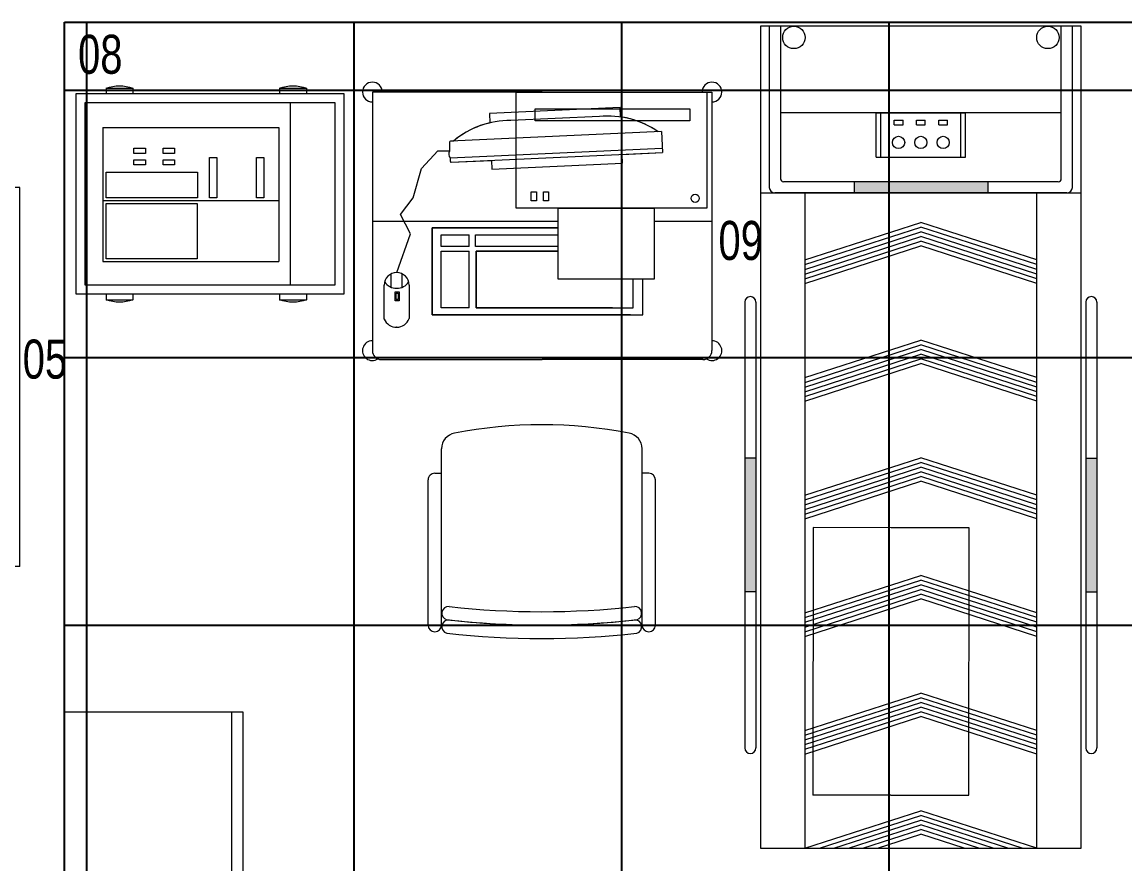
# Model space of a CAD drawing. Header units: inches. Extents: x -246178 to 57169, y -29325 to 19878.
# Drawn here: x 23854 to 26329, y -8336 to -6447 of the extents above; entities that cross this region are included whole.
import ezdxf

# ---------------------------------------------------------------- set-up
doc = ezdxf.new("R2010")
doc.units = ezdxf.units.IN
doc.header["$LTSCALE"] = 25
doc.header["$MEASUREMENT"] = 0
for name, pattern in [('00-Ground Floor$0$DASHED', [0.75, 0.5, -0.25]), ('00-Ground Floor$0$HIDDEN2', [0.1875, 0.125, -0.0625]), ('DASHDOT', [25.4, 12.7, -6.35, 0, -6.35])]:
    doc.linetypes.add(name, pattern=pattern)
doc.layers.get('0').update_dxf_attribs({"color": 8})
for name, color, linetype, lineweight in [('00-Ground Floor$0$72_EGR_EQP_TAG', 142, 'Continuous', 5), ('00-Ground Floor$0$LOADING', 253, 'Continuous', 5), ('00-Ground Floor$0$Walls', 251, 'Continuous', 5), ('E-LITE-CLNG-CNDT', 6, 'DASHDOT', 35)]:
    doc.layers.add(name, color=color, linetype=linetype, lineweight=lineweight)
doc.layers.add('00-Ground Floor$0$False Ceiling', color=251, linetype='Continuous')
doc.styles.add('00-Ground Floor$0$X3G_ENTITY_257CFD', font='swisscl.ttf', dxfattribs={"height": 200})

# ---------------------------------------------------------------- blocks, each defined once
blk = doc.blocks.new('00-Ground Floor$0$ME19011A-P')
for p, q in [((-0.425, 0), (0.425, 0)), ((-0.425, 0), (-0.425, -0.015)), ((0.425, 0), (0.425, -0.015)), ((-0.425, -0.015), (0.425, -0.015)), ((-0.3675, -0.0198), (-0.2325, -0.0198)), ((-0.3675, -0.0198), (-0.3675, -0.0399)), ((-0.36, -0.015), (-0.36, -0.0198)), ((-0.24, -0.015), (-0.24, -0.0198)), ((-0.2325, -0.0198), (-0.2325, -0.0399)), ((-0.15, -0.015), (-0.15, -0.04)), ((0, -0.015), (0, -0.04)), ((0.1, -0.015), (0.1, -0.045)), ((0.2, -0.045), (0.2, -0.015)), ((0.2818, -0.015), (0.2484, -0.015)), ((0.2484, -0.0243), (0.2484, -0.015)), ((0.2818, -0.0243), (0.2484, -0.0243)), ((0.2818, -0.0243), (0.2818, -0.015)), ((0.3211, -0.015), (0.2877, -0.015)), ((0.2877, -0.015), (0.2877, -0.0531)), ((0.3211, -0.0243), (0.2877, -0.0243)), ((0.3211, -0.0531), (0.3211, -0.015)), ((0.3623, -0.015), (0.3289, -0.015)), ((0.3289, -0.015), (0.3289, -0.0531)), ((0.3623, -0.0243), (0.3289, -0.0243)), ((0.3623, -0.0531), (0.3623, -0.015)), ((0.3682, -0.0243), (0.3682, -0.015)), ((0.3682, -0.015), (0.4016, -0.015)), ((0.3682, -0.0243), (0.4016, -0.0243)), ((0.4016, -0.0243), (0.4016, -0.015)), ((-0.3675, -0.0399), (-0.2325, -0.0399)), ((-0.15, -0.025), (0, -0.025)), ((-0.15, -0.04), (-0.1187, -0.04)), ((-0.0887, -0.04), (-0.0637, -0.04)), ((-0.0606, -0.0371), (-0.0787, -0.0432)), ((-0.0787, -0.0432), (-0.077, -0.0497)), ((-0.0582, -0.046), (-0.077, -0.0497)), ((-0.0402, -0.0312), (-0.0496, -0.0337)), ((-0.047, -0.0434), (-0.0376, -0.0409)), ((-0.0376, -0.0409), (-0.0402, -0.0312)), ((-0.0379, -0.04), (0, -0.04)), ((0.1, -0.035), (0.2, -0.035)), ((0.1, -0.045), (0.2, -0.045)), ((0.2877, -0.0531), (0.3211, -0.0531)), ((0.3289, -0.0531), (0.3623, -0.0531))]:
    blk.add_line(p, q)
at = {"color": 8, "const_width": 0.000601}
for points in [[(0.3044, -0.0531, -0.184574), (0.2977, -0.0636, -1.44364), (0.2961, -0.0581, -0.837915), (0.2969, -0.0664, -0.30536), (0.2839, -0.062, -1.584726), (0.2894, -0.0609, -0.253153), (0.2827, -0.0684, -0.874198), (0.2775, -0.0585, -0.915253), (0.2791, -0.0658, -0.223821), (0.2683, -0.0644, -1.703343), (0.272, -0.0597, -0.588962), (0.2621, -0.068, -0.717795), (0.2625, -0.0581, -0.983104), (0.2645, -0.0644, -0.326362), (0.2534, -0.0609, -0.758716), (0.2609, -0.0514, -0.906186), (0.2593, -0.0565, -0.189488), (0.2526, -0.0522, -0.7948), (0.2613, -0.0423, -1.223996), (0.2574, -0.047, -0.072149), (0.2534, -0.0403, -0.645886), (0.2609, -0.0324, -1.366917), (0.2574, -0.0371, -0.078415), (0.2542, -0.0308, -0.723006), (0.2613, -0.0256, -1.105484), (0.2582, -0.0292, -0.221197), (0.2566, -0.0243, -0.221197)], [(0.3456, -0.0531, 0.184574), (0.3523, -0.0636, 1.44364), (0.3539, -0.0581, 0.837915), (0.3531, -0.0664, 0.30536), (0.3661, -0.062, 1.584726), (0.3606, -0.0609, 0.253153), (0.3673, -0.0684, 0.874198), (0.3725, -0.0585, 0.915253), (0.3709, -0.0658, 0.223821), (0.3817, -0.0644, 1.703343), (0.378, -0.0597, 0.588962), (0.3879, -0.068, 0.717795), (0.3875, -0.0581, 0.983104), (0.3855, -0.0644, 0.326362), (0.3966, -0.0609, 0.758716), (0.3891, -0.0514, 0.906186), (0.3907, -0.0565, 0.189488), (0.3974, -0.0522, 0.7948), (0.3887, -0.0423, 1.223996), (0.3926, -0.047, 0.072149), (0.3966, -0.0403, 0.645886), (0.3891, -0.0324, 1.366917), (0.3926, -0.0371, 0.078415), (0.3958, -0.0308, 0.723006), (0.3887, -0.0256, 1.105484), (0.3918, -0.0292, 0.221197), (0.3934, -0.0243, 0.221197)]]:
    blk.add_lwpolyline(points, format="xyb", dxfattribs=at)
blk.add_lwpolyline([(-0.1187, -0.0482), (-0.0887, -0.0482), (-0.0887, -0.0382), (-0.1187, -0.0382)], close=True)
blk.add_circle((-0.0537, -0.04), 0.0075)
for centre, radius, start, end in [((-0.1037, -0.04), 0.01, 10.4593, 169.5407), ((-0.1037, -0.04), 0.0075, 14.0075, 165.9925), ((-0.0537, -0.04), 0.01, 45, 180)]:
    blk.add_arc(centre, radius, start, end)
blk = doc.blocks.new('00-Ground Floor$0$M.44.57.64')
at = {"layer": '00-Ground Floor$0$LOADING', "xscale": 1000.000000000002, "yscale": 1000.000000000002, "zscale": 1000.000000000002, "rotation": 225.9999036123427}
blk.add_blockref('00-Ground Floor$0$ME19011A-P', (-80806.9, 16720.7), dxfattribs=at)
blk = doc.blocks.new('00-Ground Floor$0$Attendant Chair')
at = {"layer": '00-Ground Floor$0$LOADING', "extrusion": (-1.21708e-09, -2.24007e-05, 1)}
for p, q in [((2658.05, -1164.23, 0), (2658.05, -1164.23, 0)), ((2608.55, -1165.73, 0), (2608.55, -1198.28, 0)), ((2611.55, -1165.73, 0), (2611.55, -1205.3, 0)), ((2656.55, -1165.73, 0), (2656.55, -1205.3, 0)), ((2659.55, -1165.73, 0), (2659.55, -1198.28, 0)), ((2610.05, -1199.78, 0), (2611.55, -1199.78, 0)), ((2658.05, -1199.78, 0), (2656.55, -1199.78, 0))]:
    blk.add_line(p, q, dxfattribs=at)
for centre, radius, start, end in [((2634.05, -1351.28, 0.03), 188.55, 83.5119, 96.4882), ((2610.05, -1165.73, 0.03), 1.5, 90, 180), ((2610.05, -1165.73, 0.03), 1.5, 0, 90), ((2613.12, -1165.39, 0.03), 1.5, 104.3864, 275.5209), ((2634.05, -1354.28, 0.03), 188.55, 83.5119, 96.4882), ((2634.05, -1353.22, 0.03), 187.49, 83.6341, 96.3659), ((2654.98, -1165.39, 0.03), 1.5, 264.4791, 75.6136), ((2658.05, -1165.73, 0.03), 1.5, 90, 180), ((2658.05, -1165.73, 0.03), 1.5, 0, 90), ((2613.12, -1168.39, 0.03), 1.5, 104.3864, 275.5209), ((2654.98, -1168.39, 0.03), 1.5, 264.4791, 75.6136), ((2634.05, -1356.22, 0.03), 187.49, 83.6341, 96.3659), ((2610.05, -1198.28, 0.03), 1.5, 180, 270), ((2658.05, -1198.28, 0.03), 1.5, 270, 0), ((2615.05, -1205.3, 0.03), 3.5, 180, 260.6557), ((2653.05, -1205.3, 0.03), 3.5, 279.3443, 0), ((2634.05, -1110.32, 0.03), 100.36, 258.7569, 281.2432)]:
    blk.add_arc(centre, radius, start, end, dxfattribs=at)
blk = doc.blocks.new('00-Ground Floor$0$HF11772-P')
at = {"layer": '00-Ground Floor$0$LOADING'}
for p, q in [((0.6, 0.35), (0, 0.35)), ((0, 0.175), (0, 0.35)), ((0.6, 0.175), (0.6, 0.35)), ((0, 0.175), (0, 0)), ((0.6, 0), (0.6, 0.175)), ((0, 0), (0.6, 0))]:
    blk.add_line(p, q, dxfattribs=at)
blk = doc.blocks.new('00-Ground Floor$0$tredmill')
at = {"layer": '00-Ground Floor$0$LOADING'}
blk.add_hatch(color=256, dxfattribs=at).paths.add_polyline_path([(-955299.7, -388235.7), (-955299.7, -388260.7), (-954999.7, -388260.7), (-954999.7, -388235.7)])
h = blk.add_hatch(color=256, dxfattribs=at)
h.paths.add_polyline_path([(-955519.7, -388855.7), (-955544.7, -388855.7), (-955544.7, -389155.7), (-955519.7, -389155.7)])
h.paths.add_polyline_path([(-954779.7, -388855.7), (-954779.7, -389155.7), (-954754.7, -389155.7), (-954754.7, -388855.7)])
for p, q in [((-954789.7, -387887), (-955509.7, -387887)), ((-955509.7, -387887), (-955509.7, -388021.3)), ((-955489.7, -387887), (-955489.7, -388021.3)), ((-955464.7, -387887), (-955464.7, -388021.3)), ((-954834.7, -388021.3), (-954834.7, -387887)), ((-954809.7, -388021.3), (-954809.7, -387887)), ((-954789.7, -388021.3), (-954789.7, -387887)), ((-955509.7, -388021.3), (-955509.7, -389730.7)), ((-955489.7, -388021.3), (-955489.7, -388248.2)), ((-955464.7, -388021.3), (-955464.7, -388229)), ((-954834.7, -388229), (-954834.7, -388021.3)), ((-954809.7, -388248.2), (-954809.7, -388021.3)), ((-954789.7, -389730.7), (-954789.7, -388021.3)), ((-955999.4, -388034.5), (-956380.3, -388034.5)), ((-956380.3, -388034.5), (-956380.3, -388614.5)), ((-955999.4, -388034.5), (-955618.5, -388034.5)), ((-955618.5, -388034.5), (-955618.5, -388614.5)), ((-955824.6, -388069.3), (-956117.7, -388082.6)), ((-955824.6, -388069.3), (-956117.7, -388082.6)), ((-955823.6, -388090.2), (-955824.6, -388069.3)), ((-955823.6, -388090.2), (-955824.6, -388069.3)), ((-956117.7, -388082.6), (-956116.8, -388103.5)), ((-956117.7, -388082.6), (-956116.8, -388103.4)), ((-955870.9, -388089.5), (-956069.8, -388098.5)), ((-954834.7, -388080.7), (-955464.7, -388080.7)), ((-955249.7, -388180.7), (-955249.7, -388080.7)), ((-955249.7, -388080.7), (-955049.7, -388080.7)), ((-955239.7, -388180.7), (-955239.7, -388080.7)), ((-955209.7, -388097.8), (-955189.7, -388097.8)), ((-955209.7, -388107.8), (-955209.7, -388097.8)), ((-955189.7, -388107.8), (-955189.7, -388097.8)), ((-955159.7, -388107.8), (-955159.7, -388097.8)), ((-955159.7, -388097.8), (-955139.7, -388097.8)), ((-955139.7, -388107.8), (-955139.7, -388097.8)), ((-955109.7, -388107.8), (-955109.7, -388097.8)), ((-955109.7, -388097.8), (-955089.7, -388097.8)), ((-955089.7, -388107.8), (-955089.7, -388097.8)), ((-955059.7, -388180.7), (-955059.7, -388080.7)), ((-955049.7, -388180.7), (-955049.7, -388080.7)), ((-955731.8, -388123), (-956205.2, -388144.7)), ((-955731.8, -388123), (-955729.7, -388170.3)), ((-955209.7, -388107.8), (-955189.7, -388107.8)), ((-955159.7, -388107.8), (-955139.7, -388107.8)), ((-955109.7, -388107.8), (-955089.7, -388107.8)), ((-956207.2, -388146.8), (-956207, -388167.2)), ((-956207.2, -388146.8), (-956207, -388167.2)), ((-956198, -388144.3), (-956205.2, -388144.7)), ((-956269.8, -388206.2), (-956233.5, -388166.4)), ((-956233.5, -388166.4), (-956207, -388166.1)), ((-956206, -388182.2), (-955730.1, -388160.3)), ((-956203.2, -388192), (-955729.5, -388170.3)), ((-955819.8, -388174.4), (-955729.5, -388170.3)), ((-955818.9, -388193.9), (-955819.8, -388174.4)), ((-955818.9, -388193.9), (-955819.8, -388174.4)), ((-956206, -388182.2), (-956205.4, -388190.1)), ((-956206, -388182.2), (-956205.4, -388190.1)), ((-956203.2, -388192), (-956113, -388187.9)), ((-956113, -388187.9), (-956112.1, -388207.2)), ((-956113, -388187.9), (-956112.1, -388207.2)), ((-956112.1, -388207.2), (-955818.9, -388193.9)), ((-956112.1, -388207.2), (-955818.9, -388193.9)), ((-955249.7, -388180.7), (-955049.7, -388180.7)), ((-956288.8, -388271.9), (-956269.8, -388206.2)), ((-954841.3, -388235.7), (-955458, -388235.7)), ((-955299.7, -388235.7), (-955299.7, -388260.7)), ((-954999.7, -388235.7), (-954999.7, -388260.7)), ((-956317.3, -388309), (-956288.8, -388271.9)), ((-955509.7, -388260.7), (-954789.7, -388260.7)), ((-954822.2, -388260.7), (-955477.2, -388260.7)), ((-955409.7, -388260.7), (-955409.7, -389730.7)), ((-954889.7, -389730.7), (-954889.7, -388260.7)), ((-956294.9, -388352.2), (-956317.3, -388309)), ((-955963.8, -388324.5), (-956380.3, -388324.5)), ((-956246.5, -388339.3), (-955963.8, -388339.3)), ((-956246.5, -388533.8), (-956246.5, -388339.3)), ((-955963.8, -388339.3), (-956246.5, -388339.3)), ((-956246.5, -388339.3), (-956246.5, -388533.8)), ((-955618.5, -388324.5), (-955747.8, -388324.5)), ((-955409.7, -388411.1), (-955149.7, -388327.1)), ((-955409.7, -388421.6), (-955149.7, -388337.6)), ((-955409.7, -388432.2), (-955149.7, -388348.1)), ((-954889.7, -388411.1), (-955149.7, -388327.1)), ((-954889.7, -388421.6), (-955149.7, -388337.6)), ((-954889.7, -388432.2), (-955149.7, -388348.1)), ((-956325.8, -388439.3), (-956294.9, -388352.2)), ((-956225.7, -388354.9), (-956163.3, -388354.9)), ((-956225.7, -388380.9), (-956225.7, -388354.9)), ((-956163.3, -388380.9), (-956163.3, -388354.9)), ((-955409.7, -388442.7), (-955149.7, -388358.6)), ((-955409.7, -388453.2), (-955149.7, -388369.1)), ((-954889.7, -388442.7), (-955149.7, -388358.6)), ((-954889.7, -388453.2), (-955149.7, -388369.1)), ((-956163.3, -388380.9), (-956225.7, -388380.9)), ((-956225.7, -388518.2), (-956225.7, -388391.3)), ((-956225.7, -388391.3), (-956163.3, -388391.3)), ((-956163.3, -388518.2), (-956163.3, -388391.3)), ((-955963.8, -388380.9), (-956148.7, -388380.9)), ((-956147.7, -388391.3), (-955963.8, -388391.3)), ((-956147.7, -388518.2), (-956147.7, -388391.3)), ((-955409.7, -388463.7), (-955149.7, -388379.6)), ((-954889.7, -388463.7), (-955149.7, -388379.6)), ((-956338.1, -388472.3), (-956338.1, -388442.2)), ((-956313.4, -388472.3), (-956313.4, -388442.2)), ((-956163.3, -388518.2), (-956225.7, -388518.2)), ((-955841.9, -388518.2), (-956147.7, -388518.2)), ((-955544.7, -388505.7), (-955544.7, -389505.7)), ((-955519.7, -388505.7), (-955519.7, -389505.7)), ((-954779.7, -388505.7), (-954779.7, -389505.7)), ((-954754.7, -388505.7), (-954754.7, -389505.7)), ((-955801.1, -388533.8), (-956246.5, -388533.8)), ((-956246.5, -388533.8), (-955801.1, -388533.8)), ((-955409.7, -388675), (-955149.7, -388591)), ((-954889.7, -388675), (-955149.7, -388591)), ((-955409.7, -388685.6), (-955149.7, -388601.5)), ((-955409.7, -388696.1), (-955149.7, -388612)), ((-954889.7, -388685.6), (-955149.7, -388601.5)), ((-954889.7, -388696.1), (-955149.7, -388612)), ((-956360.3, -388634.5), (-955999.4, -388634.5)), ((-955638.5, -388634.5), (-955999.4, -388634.5)), ((-955409.7, -388706.6), (-955149.7, -388622.5)), ((-955409.7, -388717.1), (-955149.7, -388633)), ((-955409.7, -388727.6), (-955149.7, -388643.5)), ((-954889.7, -388706.6), (-955149.7, -388622.5)), ((-954889.7, -388717.1), (-955149.7, -388633)), ((-954889.7, -388727.6), (-955149.7, -388643.5)), ((-955519.7, -388855.7), (-955544.7, -388855.7)), ((-955409.7, -388939), (-955149.7, -388854.9)), ((-955409.7, -388949.5), (-955149.7, -388865.4)), ((-954889.7, -388939), (-955149.7, -388854.9)), ((-954889.7, -388949.5), (-955149.7, -388865.4)), ((-954779.7, -388855.7), (-954754.7, -388855.7)), ((-955409.7, -388960), (-955149.7, -388875.9)), ((-955409.7, -388970.5), (-955149.7, -388886.4)), ((-954889.7, -388960), (-955149.7, -388875.9)), ((-954889.7, -388970.5), (-955149.7, -388886.4)), ((-955409.7, -388981), (-955149.7, -388896.9)), ((-955409.7, -388991.5), (-955149.7, -388907.4)), ((-954889.7, -388981), (-955149.7, -388896.9)), ((-954889.7, -388991.5), (-955149.7, -388907.4)), ((-955409.7, -389202.9), (-955149.7, -389118.8)), ((-955409.7, -389213.4), (-955149.7, -389129.3)), ((-955409.7, -389223.9), (-955149.7, -389139.8)), ((-954889.7, -389202.9), (-955149.7, -389118.8)), ((-954889.7, -389213.4), (-955149.7, -389129.3)), ((-954889.7, -389223.9), (-955149.7, -389139.8)), ((-955519.7, -389155.7), (-955544.7, -389155.7)), ((-955409.7, -389234.4), (-955149.7, -389150.3)), ((-955409.7, -389244.9), (-955149.7, -389160.8)), ((-954889.7, -389234.4), (-955149.7, -389150.3)), ((-954889.7, -389244.9), (-955149.7, -389160.8)), ((-954779.7, -389155.7), (-954754.7, -389155.7)), ((-955409.7, -389255.4), (-955149.7, -389171.3)), ((-954889.7, -389255.4), (-955149.7, -389171.3)), ((-955409.7, -389466.8), (-955149.7, -389382.7)), ((-954889.7, -389466.8), (-955149.7, -389382.7)), ((-955409.7, -389477.3), (-955149.7, -389393.2)), ((-955409.7, -389487.8), (-955149.7, -389403.7)), ((-954889.7, -389477.3), (-955149.7, -389393.2)), ((-954889.7, -389487.8), (-955149.7, -389403.7)), ((-955409.7, -389498.3), (-955149.7, -389414.2)), ((-955409.7, -389508.8), (-955149.7, -389424.7)), ((-955409.7, -389519.3), (-955149.7, -389435.2)), ((-954889.7, -389498.3), (-955149.7, -389414.2)), ((-954889.7, -389508.8), (-955149.7, -389424.7)), ((-954889.7, -389519.3), (-955149.7, -389435.2)), ((-955409.7, -389730.7), (-955149.7, -389646.6)), ((-955377.2, -389730.7), (-955149.7, -389657.1)), ((-954889.7, -389730.7), (-955149.7, -389646.6)), ((-954922.2, -389730.7), (-955149.7, -389657.1)), ((-955344.7, -389730.7), (-955149.7, -389667.6)), ((-955312.2, -389730.7), (-955149.7, -389678.1)), ((-954954.7, -389730.7), (-955149.7, -389667.6)), ((-954987.2, -389730.7), (-955149.7, -389678.1)), ((-955279.7, -389730.7), (-955149.7, -389688.6)), ((-955247.2, -389730.7), (-955149.7, -389699.2)), ((-955019.7, -389730.7), (-955149.7, -389688.6)), ((-955052.2, -389730.7), (-955149.7, -389699.2)), ((-955509.7, -389730.7), (-954789.7, -389730.7))]:
    blk.add_line(p, q, dxfattribs=at)
for points in [[(-955629.7, -388294.8), (-956058, -388294.8), (-956058, -388034.5), (-955629.7, -388034.5)], [(-955667.7, -388098.7), (-956015, -388098.7), (-956015, -388072.4), (-955667.7, -388072.4)], [(-956012.4, -388278.4), (-956023.9, -388278.4), (-956023.9, -388258.4), (-956012.4, -388258.4)], [(-955985.2, -388278.4), (-955996.6, -388278.4), (-955996.6, -388258.4), (-955985.2, -388258.4)], [(-955747.8, -388454), (-955963.8, -388454), (-955963.8, -388294.8), (-955747.8, -388294.8)], [(-956320.2, -388502.4), (-956329.3, -388502.4), (-956329.3, -388482.9), (-956320.2, -388482.9)], [(-956322.7, -388499.9), (-956326.8, -388499.9), (-956326.8, -388485.4), (-956322.7, -388485.4)]]:
    blk.add_lwpolyline(points, close=True, dxfattribs=at)
for points in [[(-955963.8, -388339.3), (-956246.5, -388339.3), (-956246.5, -388533.8), (-955773.3, -388533.8), (-955773.3, -388454)], [(-955963.8, -388380.9), (-956148.7, -388380.9), (-956148.7, -388354.9), (-955963.8, -388354.9)], [(-955963.8, -388391.3), (-956147.7, -388391.3), (-956147.7, -388518.5), (-955795.1, -388518.5), (-955795.1, -388454)], [(-956353.8, -388543.8), (-956353.8, -388467.3)], [(-956297.8, -388467.3), (-956297.8, -388542.4)], [(-956325.8, -388562.1), (-956326.3, -388562.1)]]:
    blk.add_lwpolyline(points, dxfattribs=at)
for centre, radius in [((-955434.6, -387912), 25), ((-954864.7, -387912), 25), ((-955199.7, -388147.4), 13.7), ((-955149.7, -388147.4), 13.7), ((-955099.7, -388147.4), 13.7), ((-955656, -388272.7), 9.18)]:
    blk.add_circle(centre, radius, dxfattribs=at)
for centre, radius, start, end in [((-956380.3, -388034.5), 22.2, 0, 270), ((-955618.5, -388034.5), 22.2, 270, 180), ((-956073.2, -388291.4), 192.9, 89.0011, 130.3267), ((-955850.1, -388281.3), 192.9, 54.9564, 96.199), ((-955850.1, -388281.3), 192.9, 54.9564, 82.1216), ((-956073.2, -388291.4), 192.9, 103.0799, 130.3268), ((-956205.1, -388146.7), 2.08, 92.6241, 180.6241), ((-956205.1, -388146.7), 2.08, 92.6241, 180.6241), ((-956195, -388173.9), 13.8, 150.5606, 216.8112), ((-956195, -388173.9), 13.8, 150.5606, 216.8112), ((-956203.3, -388189.9), 2.08, 184.6241, 272.6239), ((-956203.3, -388189.9), 2.08, 184.6241, 272.6239), ((-955477.2, -388248.2), 12.5, 180, 270), ((-955458, -388229), 6.68, 180, 270), ((-954841.3, -388229), 6.68, 270, 0), ((-954822.2, -388248.2), 12.5, 270, 0), ((-956325.8, -388467.3), 28, 0, 180), ((-956325.8, -388441.7), 33, 214.6644, 325.3356), ((-955532.2, -388505.7), 12.5, 0, 180), ((-954767.2, -388505.7), 12.5, 0, 180), ((-956326.1, -388531.9), 30.2, 203.3421, 339.5419), ((-956380.3, -388614.5), 22.2, 90, 303.6936), ((-955618.5, -388614.5), 22.2, 236.3067, 90), ((-956360.3, -388614.5), 20, 180, 270), ((-955638.5, -388614.5), 20, 270, 0), ((-955532.2, -389505.7), 12.5, 180, 0), ((-954767.2, -389505.7), 12.5, 180, 0)]:
    blk.add_arc(centre, radius, start, end, dxfattribs=at)
at = {"layer": '00-Ground Floor$0$LOADING', "xscale": 10, "yscale": 10, "zscale": 10, "rotation": 180}
blk.add_blockref('00-Ground Floor$0$Attendant Chair', (-929659.7, -400887.4), dxfattribs=at)
at = {"layer": '00-Ground Floor$0$LOADING', "extrusion": (-3.71389e-28, -3.9656e-29, -1), "xscale": -999.9999999999989, "yscale": 999.9999999999989, "zscale": -999.9999999999989, "rotation": 270.0555933617624}
blk.add_blockref('00-Ground Floor$0$HF11772-P', (955041.7, -389611.8, 0), dxfattribs=at)
blk = doc.blocks.new('00-Ground Floor$0$GF21027-P')
at = {"layer": '00-Ground Floor$0$LOADING'}
for p, q in [((0.4, 0.4), (-0.4, 0.4)), ((-0.4, 0.4), (-0.4, 0)), ((0.4, 0), (0.4, 0.4)), ((-0.4, 0.025), (0.4, 0.025)), ((-0.4, 0), (0.4, 0))]:
    blk.add_line(p, q, dxfattribs=at)
blk = doc.blocks.new('00-Ground Floor$0$HF10647-P')
for p, q in [((0.6, 0.45), (0, 0.45)), ((0, 0.45), (0, 0)), ((0.0669, 0.45), (0.0669, 0.4629)), ((0.0669, 0.4629), (0.1269, 0.4629)), ((0.1269, 0.45), (0.1269, 0.4629)), ((0.4562, 0.45), (0.4562, 0.4629)), ((0.4562, 0.4629), (0.5162, 0.4629)), ((0.5162, 0.45), (0.5162, 0.4629)), ((0.6, 0), (0.6, 0.45)), ((0.02, 0.43), (0.02, 0.02)), ((0.58, 0.43), (0.02, 0.43)), ((0.58, 0.02), (0.58, 0.43)), ((0, 0), (0.6, 0)), ((0.02, 0.02), (0.58, 0.02)), ((0.0669, -0.0124), (0.0669, 0)), ((0.1269, -0.0124), (0.1269, 0)), ((0.4562, -0.0124), (0.4562, 0)), ((0.5162, -0.0124), (0.5162, 0)), ((0.0669, -0.0124), (0.1269, -0.0124)), ((0.4562, -0.0124), (0.5162, -0.0124))]:
    blk.add_line(p, q)
at = {"linetype": '00-Ground Floor$0$DASHED'}
blk.add_line((0.48, 0.02), (0.48, 0.43), dxfattribs=at)
for centre, start, end in [((0.0969, 0.3754), 71.0754, 108.9246), ((0.4862, 0.3754), 71.0754, 108.9246), ((0.0969, 0.0751), 251.0754, 288.9246), ((0.4862, 0.0751), 251.0754, 288.9246)]:
    blk.add_arc(centre, 0.0925, start, end)
blk = doc.blocks.new('00-Ground Floor$0$ME11129-P')
for p, q in [((0, 0.3), (0.395, 0.3)), ((0, 0), (0, 0.3)), ((0.395, 0), (0.395, 0.3)), ((0, 0.1631), (0.395, 0.1631)), ((0, 0), (0.395, 0))]:
    blk.add_line(p, q)
for points in [[(0.0075, 0.2943), (0.0075, 0.1703), (0.2112, 0.1703), (0.2112, 0.2943)], [(0.0075, 0.1574), (0.0075, 0.1), (0.2124, 0.1), (0.2124, 0.1574)], [(0.2393, 0.1574), (0.2393, 0.0673), (0.2557, 0.0673), (0.2557, 0.1574)], [(0.3447, 0.1574), (0.3447, 0.0673), (0.3611, 0.0673), (0.3611, 0.1574)], [(0.0696, 0.0837), (0.0696, 0.072), (0.0953, 0.072), (0.0953, 0.0837)], [(0.1351, 0.0837), (0.1351, 0.072), (0.1609, 0.072), (0.1609, 0.0837)], [(0.0696, 0.0579), (0.0696, 0.0462), (0.0953, 0.0462), (0.0953, 0.0579)], [(0.1351, 0.0579), (0.1351, 0.0462), (0.1609, 0.0462), (0.1609, 0.0579)]]:
    blk.add_lwpolyline(points, close=True)
blk = doc.blocks.new('00-Ground Floor$0$emergency trolley')
at = {"layer": '00-Ground Floor$0$LOADING', "lineweight": 0, "extrusion": (-8.32957e-23, -4.54131e-15, -1), "xscale": 1000, "yscale": 1000, "zscale": 1000, "rotation": 180.000000000946}
blk.add_blockref('00-Ground Floor$0$HF10647-P', (951241.3, -396513.1, 0), dxfattribs=at)
at = {"layer": '00-Ground Floor$0$LOADING', "linetype": '00-Ground Floor$0$HIDDEN2', "ltscale": 5000, "extrusion": (8.55145e-16, -4.19218e-15, -1), "xscale": 1000.000000000001, "yscale": 1000.000000000001, "zscale": 1000.000000000001, "rotation": 180.0001913008752}
blk.add_blockref('00-Ground Floor$0$ME11129-P', (951181.6, -396589.5, 0), dxfattribs=at)
blk = doc.blocks.new('00-Ground Floor$0$A$Ce9e1c4c3')
at = {"layer": '00-Ground Floor$0$False Ceiling', "color": 254}
for p, q in [((-76050.5, -9957.4, 0), (-76050.5, -6447.4, 0)), ((-76050.5, -6447.4, 0), (-70550.5, -6447.4, 0))]:
    blk.add_line(p, q, dxfattribs=at)
at = {"layer": '00-Ground Floor$0$False Ceiling', "color": 254, "linetype": 'Continuous'}
for p, q in [((-76000, -9957.4), (-76000, -6447.4)), ((-75400, -9957.4), (-75400, -6447.4)), ((-74800, -9957.4), (-74800, -6447.4)), ((-74200, -9957.4), (-74200, -6447.4)), ((-76050.5, -6600), (-70550.5, -6600)), ((-76050.5, -7200), (-70550.5, -7200)), ((-76050.5, -7800), (-70550.5, -7800))]:
    blk.add_line(p, q, dxfattribs=at)
blk = doc.blocks.new('00-Ground Floor')
at = {"layer": '00-Ground Floor$0$Walls'}
for p in [(29449.5, -6447.4, 0), (23949.5, -9957.4, 0)]:
    blk.add_line(p, (23949.5, -6447.4, 0), dxfattribs=at)
at = {"layer": '00-Ground Floor$0$False Ceiling', "color": 254}
blk.add_blockref('00-Ground Floor$0$A$Ce9e1c4c3', (100000, 0), dxfattribs=at)
at = {"layer": '00-Ground Floor$0$LOADING'}
for name, p in [('00-Ground Floor$0$tredmill', (981020.8, 381430)), ('00-Ground Floor$0$emergency trolley', (975217.5, 389905.2, 0))]:
    blk.add_blockref(name, p, dxfattribs=at)
at = {"layer": '00-Ground Floor$0$LOADING', "xscale": -1, "rotation": 135.9999036123427}
blk.add_blockref('00-Ground Floor$0$M.44.57.64', (93592.2, -51348.9, 0), dxfattribs=at)
at = {"layer": '00-Ground Floor$0$LOADING', "color": 1, "xscale": -1000, "yscale": 1000, "zscale": 1000, "rotation": 89.99999997908817}
blk.add_blockref('00-Ground Floor$0$GF21027-P', (24349.5, -8394.9, 0), dxfattribs=at)
at = {"layer": '00-Ground Floor$0$72_EGR_EQP_TAG', "char_height": 87.47, "attachment_point": 2, "style": '00-Ground Floor$0$X3G_ENTITY_257CFD'}
for s, insert in [('08', (24030, -6475.9, 0)), ('09', (25466.9, -6893.6, 0)), ('05', (23905.8, -7159.7, 0))]:
    blk.add_mtext(s, dxfattribs=dict(at, insert=insert))

msp = doc.modelspace()

# ---------------------------------------------------------------- block references
at = {"layer": 'E-LITE-CLNG-CNDT'}
msp.add_blockref('00-Ground Floor', (0, 0), dxfattribs=at)

doc.saveas('drawing.dxf')
